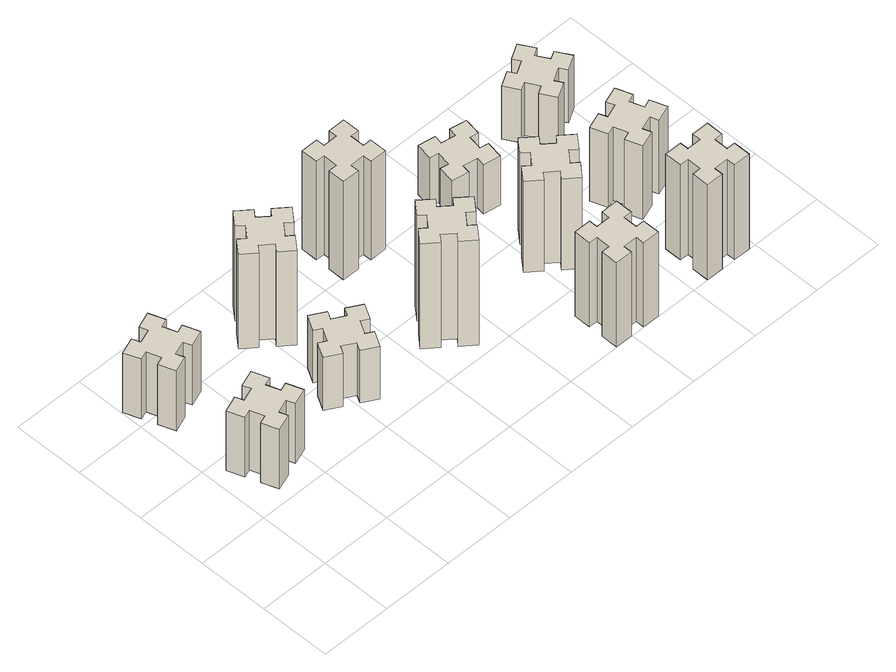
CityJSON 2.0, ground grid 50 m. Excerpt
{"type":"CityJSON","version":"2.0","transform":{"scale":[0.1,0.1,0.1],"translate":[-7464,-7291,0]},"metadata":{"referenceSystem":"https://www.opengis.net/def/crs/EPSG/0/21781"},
"CityObjects":{
"building1":{"type":"Building","attributes":{"class":"1000","function":"1000","usage":"1000","yearOfConstruction":2016,"roofType":"1000","measuredHeight":51,"storeysAboveGround":30,"storeysBelowGround":0},"geometry":[{"type":"Solid","lod":"1","boundaries":[[[[0,1,2,3,4,5,6,7,8,9,10,11,12,13,14,15,16,17,18,19]],[[17,16,20,21]],[[16,15,22,20]],[[15,14,23,22]],[[14,13,24,23]],[[13,12,25,24]],[[12,11,26,25]],[[11,10,27,26]],[[10,9,28,27]],[[9,8,29,28]],[[8,7,30,29]],[[7,6,31,30]],[[6,5,32,31]],[[5,4,33,32]],[[4,3,34,33]],[[3,2,35,34]],[[2,1,36,35]],[[1,0,37,36]],[[0,19,38,37]],[[19,18,39,38]],[[18,17,21,39]],[[24,25,26,27,28,29,30,31,32,33,34,35,36,37,38,39,21,20,22,23]]]]}]},
"building2":{"type":"Building","attributes":{"class":"1000","function":"1000","usage":"1000","yearOfConstruction":2016,"roofType":"1000","measuredHeight":51,"storeysAboveGround":30,"storeysBelowGround":0},"geometry":[{"type":"Solid","lod":"1","boundaries":[[[[40,41,42,43,44,45,46,47,48,49,50,51,52,53,54,55,56,57,58,59]],[[57,56,60,61]],[[56,55,62,60]],[[55,54,63,62]],[[54,53,64,63]],[[53,52,65,64]],[[52,51,66,65]],[[51,50,67,66]],[[50,49,68,67]],[[49,48,69,68]],[[48,47,70,69]],[[47,46,71,70]],[[46,45,72,71]],[[45,44,73,72]],[[44,43,74,73]],[[43,42,75,74]],[[42,41,76,75]],[[41,40,77,76]],[[40,59,78,77]],[[59,58,79,78]],[[58,57,61,79]],[[64,65,66,67,68,69,70,71,72,73,74,75,76,77,78,79,61,60,62,63]]]]}]},
"building3":{"type":"Building","attributes":{"class":"1000","function":"1000","usage":"1000","yearOfConstruction":2016,"roofType":"1000","measuredHeight":45,"storeysAboveGround":30,"storeysBelowGround":0},"geometry":[{"type":"Solid","lod":"1","boundaries":[[[[80,81,82,83,84,85,86,87,88,89,90,91,92,93,94,95,96,97,98,99]],[[97,96,100,101]],[[96,95,102,100]],[[95,94,103,102]],[[94,93,104,103]],[[93,92,105,104]],[[92,91,106,105]],[[91,90,107,106]],[[90,89,108,107]],[[89,88,109,108]],[[88,87,110,109]],[[87,86,111,110]],[[86,85,112,111]],[[85,84,113,112]],[[84,83,114,113]],[[83,82,115,114]],[[82,81,116,115]],[[81,80,117,116]],[[80,99,118,117]],[[99,98,119,118]],[[98,97,101,119]],[[104,105,106,107,108,109,110,111,112,113,114,115,116,117,118,119,101,100,102,103]]]]}]},
"building4":{"type":"Building","attributes":{"class":"1000","function":"1000","usage":"1000","yearOfConstruction":2016,"roofType":"1000","measuredHeight":81,"storeysAboveGround":30,"storeysBelowGround":0},"geometry":[{"type":"Solid","lod":"1","boundaries":[[[[120,121,122,123,124,125,126,127,128,129,130,131,132,133,134,135,136,137,138,139]],[[137,136,140,141]],[[136,135,142,140]],[[135,134,143,142]],[[134,133,144,143]],[[133,132,145,144]],[[132,131,146,145]],[[131,130,147,146]],[[130,129,148,147]],[[129,128,149,148]],[[128,127,150,149]],[[127,126,151,150]],[[126,125,152,151]],[[125,124,153,152]],[[124,123,154,153]],[[123,122,155,154]],[[122,121,156,155]],[[121,120,157,156]],[[120,139,158,157]],[[139,138,159,158]],[[138,137,141,159]],[[144,145,146,147,148,149,150,151,152,153,154,155,156,157,158,159,141,140,142,143]]]]}]},
"building5":{"type":"Building","attributes":{"class":"1000","function":"1000","usage":"1000","yearOfConstruction":2016,"roofType":"1000","measuredHeight":90,"storeysAboveGround":30,"storeysBelowGround":0},"geometry":[{"type":"Solid","lod":"1","boundaries":[[[[160,161,162,163,164,165,166,167,168,169,170,171,172,173,174,175,176,177,178,179]],[[177,176,180,181]],[[176,175,182,180]],[[175,174,183,182]],[[174,173,184,183]],[[173,172,185,184]],[[172,171,186,185]],[[171,170,187,186]],[[170,169,188,187]],[[169,168,189,188]],[[168,167,190,189]],[[167,166,191,190]],[[166,165,192,191]],[[165,164,193,192]],[[164,163,194,193]],[[163,162,195,194]],[[162,161,196,195]],[[161,160,197,196]],[[160,179,198,197]],[[179,178,199,198]],[[178,177,181,199]],[[184,185,186,187,188,189,190,191,192,193,194,195,196,197,198,199,181,180,182,183]]]]}]},
"building6":{"type":"Building","attributes":{"class":"1000","function":"1000","usage":"1000","yearOfConstruction":2016,"roofType":"1000","measuredHeight":84,"storeysAboveGround":30,"storeysBelowGround":0},"geometry":[{"type":"Solid","lod":"1","boundaries":[[[[200,201,202,203,204,205,206,207,208,209,210,211,212,213,214,215,216,217,218,219]],[[217,216,220,221]],[[216,215,222,220]],[[215,214,223,222]],[[214,213,224,223]],[[213,212,225,224]],[[212,211,226,225]],[[211,210,227,226]],[[210,209,228,227]],[[209,208,229,228]],[[208,207,230,229]],[[207,206,231,230]],[[206,205,232,231]],[[205,204,233,232]],[[204,203,234,233]],[[203,202,235,234]],[[202,201,236,235]],[[201,200,237,236]],[[200,219,238,237]],[[219,218,239,238]],[[218,217,221,239]],[[224,225,226,227,228,229,230,231,232,233,234,235,236,237,238,239,221,220,222,223]]]]}]},
"building7":{"type":"Building","attributes":{"class":"1000","function":"1000","usage":"1000","yearOfConstruction":2016,"roofType":"1000","measuredHeight":72,"storeysAboveGround":30,"storeysBelowGround":0},"geometry":[{"type":"Solid","lod":"1","boundaries":[[[[240,241,242,243,244,245,246,247,248,249,250,251,252,253,254,255,256,257,258,259]],[[257,256,260,261]],[[256,255,262,260]],[[255,254,263,262]],[[254,253,264,263]],[[253,252,265,264]],[[252,251,266,265]],[[251,250,267,266]],[[250,249,268,267]],[[249,248,269,268]],[[248,247,270,269]],[[247,246,271,270]],[[246,245,272,271]],[[245,244,273,272]],[[244,243,274,273]],[[243,242,275,274]],[[242,241,276,275]],[[241,240,277,276]],[[240,259,278,277]],[[259,258,279,278]],[[258,257,261,279]],[[264,265,266,267,268,269,270,271,272,273,274,275,276,277,278,279,261,260,262,263]]]]}]},
"building8":{"type":"Building","attributes":{"class":"1000","function":"1000","usage":"1000","yearOfConstruction":2016,"roofType":"1000","measuredHeight":78,"storeysAboveGround":30,"storeysBelowGround":0},"geometry":[{"type":"Solid","lod":"1","boundaries":[[[[280,281,282,283,284,285,286,287,288,289,290,291,292,293,294,295,296,297,298,299]],[[297,296,300,301]],[[296,295,302,300]],[[295,294,303,302]],[[294,293,304,303]],[[293,292,305,304]],[[292,291,306,305]],[[291,290,307,306]],[[290,289,308,307]],[[289,288,309,308]],[[288,287,310,309]],[[287,286,311,310]],[[286,285,312,311]],[[285,284,313,312]],[[284,283,314,313]],[[283,282,315,314]],[[282,281,316,315]],[[281,280,317,316]],[[280,299,318,317]],[[299,298,319,318]],[[298,297,301,319]],[[304,305,306,307,308,309,310,311,312,313,314,315,316,317,318,319,301,300,302,303]]]]}]},
"building9":{"type":"Building","attributes":{"class":"1000","function":"1000","usage":"1000","yearOfConstruction":2016,"roofType":"1000","measuredHeight":42,"storeysAboveGround":30,"storeysBelowGround":0},"geometry":[{"type":"Solid","lod":"1","boundaries":[[[[320,321,322,323,324,325,326,327,328,329,330,331,332,333,334,335,336,337,338,339]],[[337,336,340,341]],[[336,335,342,340]],[[335,334,343,342]],[[334,333,344,343]],[[333,332,345,344]],[[332,331,346,345]],[[331,330,347,346]],[[330,329,348,347]],[[329,328,349,348]],[[328,327,350,349]],[[327,326,351,350]],[[326,325,352,351]],[[325,324,353,352]],[[324,323,354,353]],[[323,322,355,354]],[[322,321,356,355]],[[321,320,357,356]],[[320,339,358,357]],[[339,338,359,358]],[[338,337,341,359]],[[344,345,346,347,348,349,350,351,352,353,354,355,356,357,358,359,341,340,342,343]]]]}]},
"building10":{"type":"Building","attributes":{"class":"1000","function":"1000","usage":"1000","yearOfConstruction":2016,"roofType":"1000","measuredHeight":81,"storeysAboveGround":30,"storeysBelowGround":0},"geometry":[{"type":"Solid","lod":"1","boundaries":[[[[360,361,362,363,364,365,366,367,368,369,370,371,372,373,374,375,376,377,378,379]],[[377,376,380,381]],[[376,375,382,380]],[[375,374,383,382]],[[374,373,384,383]],[[373,372,385,384]],[[372,371,386,385]],[[371,370,387,386]],[[370,369,388,387]],[[369,368,389,388]],[[368,367,390,389]],[[367,366,391,390]],[[366,365,392,391]],[[365,364,393,392]],[[364,363,394,393]],[[363,362,395,394]],[[362,361,396,395]],[[361,360,397,396]],[[360,379,398,397]],[[379,378,399,398]],[[378,377,381,399]],[[384,385,386,387,388,389,390,391,392,393,394,395,396,397,398,399,381,380,382,383]]]]}]},
"building11":{"type":"Building","attributes":{"class":"1000","function":"1000","usage":"1000","yearOfConstruction":2016,"roofType":"1000","measuredHeight":63,"storeysAboveGround":30,"storeysBelowGround":0},"geometry":[{"type":"Solid","lod":"1","boundaries":[[[[400,401,402,403,404,405,406,407,408,409,410,411,412,413,414,415,416,417,418,419]],[[417,416,420,421]],[[416,415,422,420]],[[415,414,423,422]],[[414,413,424,423]],[[413,412,425,424]],[[412,411,426,425]],[[411,410,427,426]],[[410,409,428,427]],[[409,408,429,428]],[[408,407,430,429]],[[407,406,431,430]],[[406,405,432,431]],[[405,404,433,432]],[[404,403,434,433]],[[403,402,435,434]],[[402,401,436,435]],[[401,400,437,436]],[[400,419,438,437]],[[419,418,439,438]],[[418,417,421,439]],[[424,425,426,427,428,429,430,431,432,433,434,435,436,437,438,439,421,420,422,423]]]]}]},
"building12":{"type":"Building","attributes":{"class":"1000","function":"1000","usage":"1000","yearOfConstruction":2016,"roofType":"1000","measuredHeight":45,"storeysAboveGround":30,"storeysBelowGround":0},"geometry":[{"type":"Solid","lod":"1","boundaries":[[[[440,441,442,443,444,445,446,447,448,449,450,451,452,453,454,455,456,457,458,459]],[[457,456,460,461]],[[456,455,462,460]],[[455,454,463,462]],[[454,453,464,463]],[[453,452,465,464]],[[452,451,466,465]],[[451,450,467,466]],[[450,449,468,467]],[[449,448,469,468]],[[448,447,470,469]],[[447,446,471,470]],[[446,445,472,471]],[[445,444,473,472]],[[444,443,474,473]],[[443,442,475,474]],[[442,441,476,475]],[[441,440,477,476]],[[440,459,478,477]],[[459,458,479,478]],[[458,457,461,479]],[[464,465,466,467,468,469,470,471,472,473,474,475,476,477,478,479,461,460,462,463]]]]}]}
},
"vertices":[
[335,936,0],[241,902,0],[220,958,0],[107,917,0],[149,804,0],[205,825,0],[239,731,0],[183,710,0],[224,597,0],[337,639,0],[316,695,0],[410,729,0],[430,673,0],[543,714,0],[502,827,0],[446,806,0],[412,900,0],[468,920,0],[427,1033,0],[314,992,0],[412,900,510],[468,920,510],[446,806,510],[502,827,510],[543,714,510],[430,673,510],[410,729,510],[316,695,510],[337,639,510],[224,597,510],[183,710,510],[239,731,510],[205,825,510],[149,804,510],[107,917,510],[220,958,510],[241,902,510],[335,936,510],[314,992,510],[427,1033,510],
[105,1565,0],[139,1471,0],[83,1450,0],[124,1337,0],[237,1379,0],[216,1435,0],[310,1469,0],[330,1413,0],[443,1454,0],[402,1567,0],[346,1546,0],[312,1640,0],[368,1660,0],[327,1773,0],[214,1732,0],[235,1676,0],[141,1642,0],[120,1698,0],[7,1657,0],[49,1544,0],[141,1642,510],[120,1698,510],[235,1676,510],[214,1732,510],[327,1773,510],[368,1660,510],[312,1640,510],[346,1546,510],[402,1567,510],[443,1454,510],[330,1413,510],[310,1469,510],[216,1435,510],[237,1379,510],[124,1337,510],[83,1450,510],[139,1471,510],[105,1565,510],[49,1544,510],[7,1657,510],
[967,845,0],[1054,795,0],[1024,743,0],[1128,683,0],[1188,787,0],[1136,817,0],[1186,904,0],[1238,874,0],[1298,978,0],[1194,1038,0],[1164,986,0],[1077,1036,0],[1107,1088,0],[1003,1148,0],[943,1044,0],[995,1014,0],[945,927,0],[893,957,0],[833,853,0],[937,793,0],[945,927,450],[893,957,450],[995,1014,450],[943,1044,450],[1003,1148,450],[1107,1088,450],[1077,1036,450],[1164,986,450],[1194,1038,450],[1298,978,450],[1238,874,450],[1186,904,450],[1136,817,450],[1188,787,450],[1128,683,450],[1024,743,450],[1054,795,450],[967,845,450],[937,793,450],[833,853,450],
[1174,1607,0],[1098,1672,0],[1136,1718,0],[1044,1795,0],[967,1703,0],[1013,1664,0],[949,1588,0],[903,1626,0],[826,1534,0],[918,1457,0],[956,1503,0],[1033,1439,0],[994,1393,0],[1086,1316,0],[1163,1408,0],[1117,1446,0],[1182,1523,0],[1228,1484,0],[1305,1576,0],[1213,1653,0],[1182,1523,810],[1228,1484,810],[1117,1446,810],[1163,1408,810],[1086,1316,810],[994,1393,810],[1033,1439,810],[956,1503,810],[918,1457,810],[826,1534,810],[903,1626,810],[949,1588,810],[1013,1664,810],[967,1703,810],[1044,1795,810],[1136,1718,810],[1098,1672,810],[1174,1607,810],[1213,1653,810],[1305,1576,810],
[1857,706,0],[1922,783,0],[1968,744,0],[2045,836,0],[1953,913,0],[1914,867,0],[1838,932,0],[1876,978,0],[1784,1055,0],[1707,963,0],[1753,924,0],[1689,848,0],[1643,886,0],[1566,794,0],[1658,717,0],[1696,763,0],[1773,699,0],[1734,653,0],[1826,576,0],[1903,668,0],[1773,699,900],[1734,653,900],[1696,763,900],[1658,717,900],[1566,794,900],[1643,886,900],[1689,848,900],[1753,924,900],[1707,963,900],[1784,1055,900],[1876,978,900],[1838,932,900],[1914,867,900],[1953,913,900],[2045,836,900],[1968,744,900],[1922,783,900],[1857,706,900],[1903,668,900],[1826,576,900],
[1915,1605,0],[1915,1705,0],[1975,1705,0],[1975,1825,0],[1855,1825,0],[1855,1765,0],[1755,1765,0],[1755,1825,0],[1635,1825,0],[1635,1705,0],[1695,1705,0],[1695,1605,0],[1635,1605,0],[1635,1485,0],[1755,1485,0],[1755,1545,0],[1855,1545,0],[1855,1485,0],[1975,1485,0],[1975,1605,0],[1855,1545,840],[1855,1485,840],[1755,1545,840],[1755,1485,840],[1635,1485,840],[1635,1605,840],[1695,1605,840],[1695,1705,840],[1635,1705,840],[1635,1825,840],[1755,1825,840],[1755,1765,840],[1855,1765,840],[1855,1825,840],[1975,1825,840],[1975,1705,840],[1915,1705,840],[1915,1605,840],[1975,1605,840],[1975,1485,840],
[2655,125,0],[2655,225,0],[2715,225,0],[2715,345,0],[2595,345,0],[2595,285,0],[2495,285,0],[2495,345,0],[2375,345,0],[2375,225,0],[2435,225,0],[2435,125,0],[2375,125,0],[2375,5,0],[2495,5,0],[2495,65,0],[2595,65,0],[2595,5,0],[2715,5,0],[2715,125,0],[2595,65,720],[2595,5,720],[2495,65,720],[2495,5,720],[2375,5,720],[2375,125,720],[2435,125,720],[2435,225,720],[2375,225,720],[2375,345,720],[2495,345,720],[2495,285,720],[2595,285,720],[2595,345,720],[2715,345,720],[2715,225,720],[2655,225,720],[2655,125,720],[2715,125,720],[2715,5,720],
[2754,867,0],[2678,932,0],[2716,978,0],[2624,1055,0],[2547,963,0],[2593,924,0],[2529,848,0],[2483,886,0],[2406,794,0],[2498,717,0],[2536,763,0],[2613,699,0],[2574,653,0],[2666,576,0],[2743,668,0],[2697,706,0],[2762,783,0],[2808,744,0],[2885,836,0],[2793,913,0],[2762,783,780],[2808,744,780],[2697,706,780],[2743,668,780],[2666,576,780],[2574,653,780],[2613,699,780],[2536,763,780],[2498,717,780],[2406,794,780],[2483,886,780],[2529,848,780],[2593,924,780],[2547,963,780],[2624,1055,780],[2716,978,780],[2678,932,780],[2754,867,780],[2793,913,780],[2885,836,780],
[2446,1524,0],[2428,1425,0],[2369,1436,0],[2348,1317,0],[2467,1297,0],[2477,1356,0],[2575,1338,0],[2565,1279,0],[2683,1258,0],[2704,1377,0],[2645,1387,0],[2662,1485,0],[2721,1475,0],[2742,1593,0],[2624,1614,0],[2614,1555,0],[2515,1572,0],[2526,1631,0],[2407,1652,0],[2387,1534,0],[2515,1572,420],[2526,1631,420],[2614,1555,420],[2624,1614,420],[2742,1593,420],[2721,1475,420],[2662,1485,420],[2645,1387,420],[2704,1377,420],[2683,1258,420],[2565,1279,420],[2575,1338,420],[2477,1356,420],[2467,1297,420],[2348,1317,420],[2369,1436,420],[2428,1425,420],[2446,1524,420],[2387,1534,420],[2407,1652,420],
[3175,225,0],[3175,125,0],[3115,125,0],[3115,5,0],[3235,5,0],[3235,65,0],[3335,65,0],[3335,5,0],[3455,5,0],[3455,125,0],[3395,125,0],[3395,225,0],[3455,225,0],[3455,345,0],[3335,345,0],[3335,285,0],[3235,285,0],[3235,345,0],[3115,345,0],[3115,225,0],[3235,285,810],[3235,345,810],[3335,285,810],[3335,345,810],[3455,345,810],[3455,225,810],[3395,225,810],[3395,125,810],[3455,125,810],[3455,5,810],[3335,5,810],[3335,65,810],[3235,65,810],[3235,5,810],[3115,5,810],[3115,125,810],[3175,125,810],[3175,225,810],[3115,225,810],[3115,345,810],
[3295,936,0],[3201,902,0],[3180,958,0],[3067,917,0],[3109,804,0],[3165,825,0],[3199,731,0],[3143,710,0],[3184,597,0],[3297,639,0],[3276,695,0],[3370,729,0],[3390,673,0],[3503,714,0],[3462,827,0],[3406,806,0],[3372,900,0],[3428,920,0],[3387,1033,0],[3274,992,0],[3372,900,630],[3428,920,630],[3406,806,630],[3462,827,630],[3503,714,630],[3390,673,630],[3370,729,630],[3276,695,630],[3297,639,630],[3184,597,630],[3143,710,630],[3199,731,630],[3165,825,630],[3109,804,630],[3067,917,630],[3180,958,630],[3201,902,630],[3295,936,630],[3274,992,630],[3387,1033,630],
[3297,1435,0],[3384,1485,0],[3414,1433,0],[3518,1493,0],[3458,1597,0],[3406,1567,0],[3356,1654,0],[3408,1684,0],[3348,1788,0],[3244,1728,0],[3274,1676,0],[3187,1626,0],[3157,1678,0],[3053,1618,0],[3113,1514,0],[3165,1544,0],[3215,1457,0],[3163,1427,0],[3223,1323,0],[3327,1383,0],[3215,1457,450],[3163,1427,450],[3165,1544,450],[3113,1514,450],[3053,1618,450],[3157,1678,450],[3187,1626,450],[3274,1676,450],[3244,1728,450],[3348,1788,450],[3408,1684,450],[3356,1654,450],[3406,1567,450],[3458,1597,450],[3518,1493,450],[3414,1433,450],[3384,1485,450],[3297,1435,450],[3327,1383,450],[3223,1323,450]
]}
